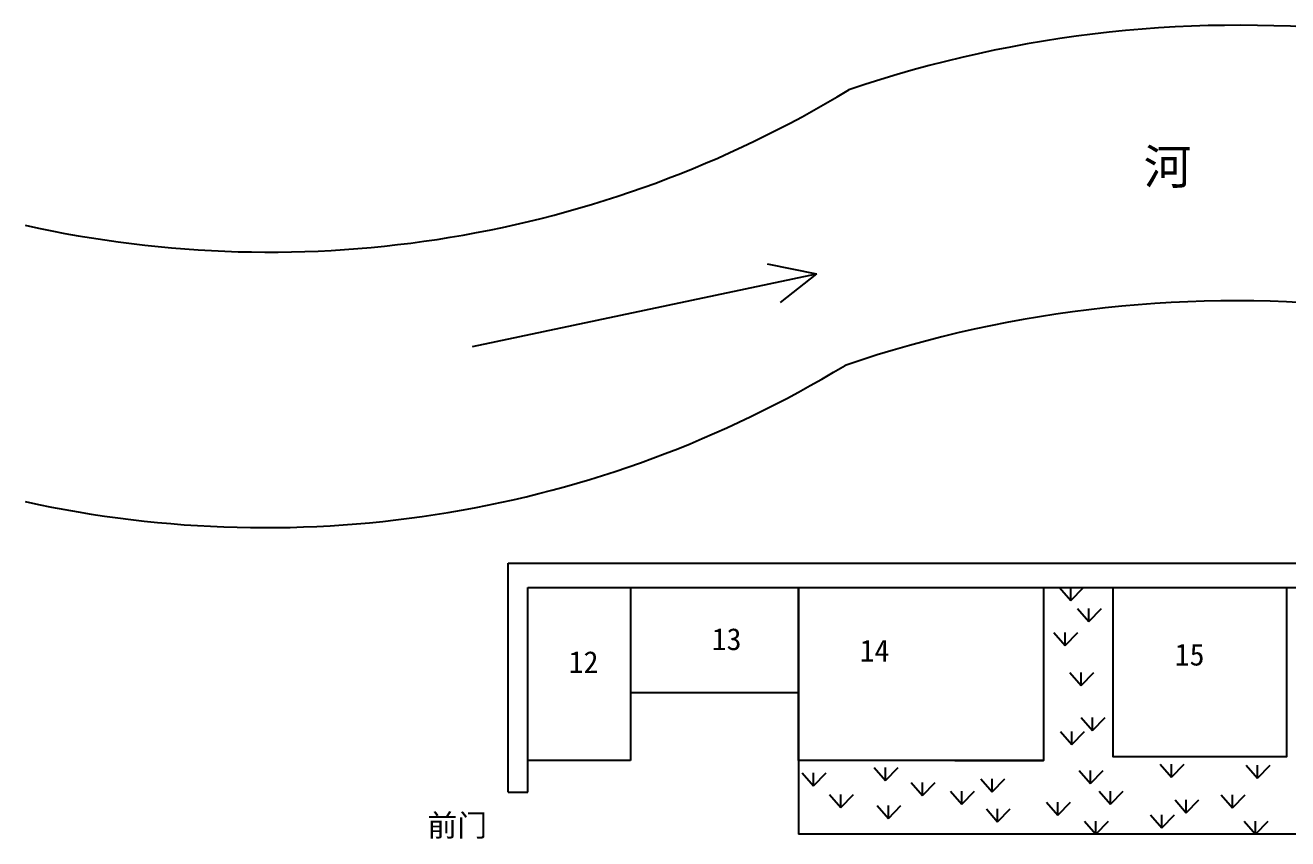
# Model space of a CAD drawing. Header units: inches. Extents: x -287940 to 417543, y -666909 to 91149.
# Drawn here: x -287940 to -199, y -448420 to -263040 of the extents above; entities that cross this region are included whole.
import ezdxf

# ---------------------------------------------------------------- set-up
doc = ezdxf.new("R2010")
doc.units = ezdxf.units.IN
doc.header["$MEASUREMENT"] = 0

msp = doc.modelspace()

# ---------------------------------------------------------------- linework, layer by layer
at = {"ltscale": 5}
for p, q in [((-118854.663, -317400.145), (-107637.343, -319661.59)), ((-185978.1, -336210.8), (-107637.343, -319661.59)), ((-107637.343, -319661.59), (-115899.188, -326196.446)), ((-177863.4, -437792.315), (-177863.4, -385617.6)), ((-177863.4, -385617.6), (144528.676, -385617.6)), ((-173381.673, -437792.315), (-173381.673, -391192.8)), ((-173381.673, -391192.8), (139018.176, -391192.8)), ((-149969.134, -430572.288), (-173381.673, -430572.288)), ((-111709.62, -430572.288), (-111709.62, -447365.738)), ((-177863.4, -437792.315), (-173381.673, -437792.315)), ((68420.476, -447365.738), (-111709.62, -447365.738))]:
    msp.add_line(p, q, dxfattribs=at)
at = {"color": 7, "ltscale": 5}
for p, q in [((-149969.134, -391192.8), (-149969.134, -430572.288)), ((-111709.62, -391192.8), (-111709.62, -430572.288)), ((-149969.134, -415062.5), (-111709.62, -415062.5)), ((-76103.2, -430572.288), (-111709.62, -430572.288))]:
    msp.add_line(p, q, dxfattribs=at)
at = {"color": 3, "ltscale": 5}
for p, q in [((-52238.724, -391192.8), (-49663.424, -394161.95)), ((-49663.424, -394161.95), (-46779.024, -391192.8)), ((-49663.424, -394161.95), (-49663.424, -391192.8)), ((-48130.989, -395928.745), (-45555.689, -398897.895)), ((-45555.689, -398897.895), (-42671.289, -395928.745)), ((-45555.689, -398897.895), (-45555.689, -395928.745)), ((-53484.348, -401439.397), (-50909.048, -404408.547)), ((-50909.048, -404408.547), (-48024.648, -401439.397)), ((-50909.048, -404408.547), (-50909.048, -401439.397)), ((-49888.924, -410553.8), (-47313.624, -413522.95)), ((-47313.624, -413522.95), (-44429.224, -410553.8)), ((-47313.624, -413522.95), (-47313.624, -410553.8)), ((-47245.424, -420821), (-44670.124, -423790.15)), ((-44670.124, -423790.15), (-41785.724, -420821)), ((-44670.124, -423790.15), (-44670.124, -420821)), ((-52014.824, -424010.8), (-49439.524, -426979.95)), ((-49439.524, -426979.95), (-46555.124, -424010.8)), ((-49439.524, -426979.95), (-49439.524, -424010.8)), ((-29275.492, -431426.308), (-26700.192, -434395.458)), ((-26700.192, -434395.458), (-23815.792, -431426.308)), ((-26700.192, -434395.458), (-26700.192, -431426.308)), ((-110860.624, -433396.965), (-108285.324, -436366.115)), ((-108285.324, -436366.115), (-105400.924, -433396.965)), ((-108285.324, -436366.115), (-108285.324, -433396.965)), ((-94425.424, -432158.165), (-91850.124, -435127.315)), ((-91850.124, -435127.315), (-88965.724, -432158.165)), ((-91850.124, -435127.315), (-91850.124, -432158.165)), ((-47754.592, -432887.108), (-45179.292, -435856.258)), ((-45179.292, -435856.258), (-42294.892, -432887.108)), ((-45179.292, -435856.258), (-45179.292, -432887.108)), ((-9652.447, -431640.934), (-7077.147, -434610.084)), ((-7077.147, -434610.084), (-4192.747, -431640.934)), ((-7077.147, -434610.084), (-7077.147, -431640.934)), ((-86052.824, -435564.765), (-83477.524, -438533.915)), ((-83477.524, -438533.915), (-80593.124, -435564.765)), ((-83477.524, -438533.915), (-83477.524, -435564.765)), ((-70162.924, -434752.065), (-67587.624, -437721.215)), ((-67587.624, -437721.215), (-64703.224, -434752.065)), ((-67587.624, -437721.215), (-67587.624, -434752.065)), ((-104658.724, -438352.065), (-102083.424, -441321.215)), ((-102083.424, -441321.215), (-99199.024, -438352.065)), ((-102083.424, -441321.215), (-102083.424, -438352.065)), ((-77033.024, -437547.365), (-74457.724, -440516.515)), ((-74457.724, -440516.515), (-71573.324, -437547.365)), ((-74457.724, -440516.515), (-74457.724, -437547.365)), ((-55150.424, -440088.565), (-52575.124, -443057.715)), ((-52575.124, -443057.715), (-49690.724, -440088.565)), ((-52575.124, -443057.715), (-52575.124, -440088.565)), ((-43191.224, -437547.365), (-40615.924, -440516.515)), ((-40615.924, -440516.515), (-37731.524, -437547.365)), ((-40615.924, -440516.515), (-40615.924, -437547.365)), ((-25888.724, -439580.365), (-23313.424, -442549.515)), ((-23313.424, -442549.515), (-20429.024, -439580.365)), ((-23313.424, -442549.515), (-23313.424, -439580.365)), ((-15399.824, -438432.965), (-12824.524, -441402.115)), ((-12824.524, -441402.115), (-9940.124, -438432.965)), ((-12824.524, -441402.115), (-12824.524, -438432.965)), ((-93805.224, -440829.665), (-91229.924, -443798.815)), ((-91229.924, -443798.815), (-88345.524, -440829.665)), ((-91229.924, -443798.815), (-91229.924, -440829.665)), ((-68890.624, -441613.365), (-66315.324, -444582.515)), ((-66315.324, -444582.515), (-63430.924, -441613.365)), ((-66315.324, -444582.515), (-66315.324, -441613.365)), ((-31480.324, -442971.565), (-28905.024, -445940.715)), ((-28905.024, -445940.715), (-26020.624, -442971.565)), ((-28905.024, -445940.715), (-28905.024, -442971.565)), ((-46499.124, -444396.588), (-43923.824, -447365.738)), ((-43923.824, -447365.738), (-41039.424, -444396.588)), ((-43923.824, -447365.738), (-43923.824, -444396.588)), ((-10112.824, -444396.588), (-7537.524, -447365.738)), ((-7537.524, -447365.738), (-4653.124, -444396.588)), ((-7537.524, -447365.738), (-7537.524, -444396.588))]:
    msp.add_line(p, q, dxfattribs=at)
at = {"color": 1, "ltscale": 5}
msp.add_line((-76103.2, -430572.288), (-55851.524, -430613.115), dxfattribs=at)
at = {"ltscale": 5}
for points in [[(-111709.62, -391192.8), (-55851.524, -391192.8), (-55851.524, -430613.115), (-111709.62, -430613.115)], [(-40001.924, -391192.8), (-497.524, -391192.8), (-497.524, -429729.215), (-40001.924, -429729.215)]]:
    msp.add_lwpolyline(points, close=True, dxfattribs=at)
for points in [[(-177863.4, -437792.315), (-177863.4, -411658.733)], [(-173381.673, -437792.315), (-173381.673, -411658.733)]]:
    msp.add_lwpolyline(points, dxfattribs=at)
for centre, radius, start, end in [((-11227.648, -539532.899), 276493.339, 58.62564808, 108.7742263), ((-232416.529, -59937.619), 254793.953, 257.41336575, 301.25579385), ((-12093.111, -602324.076), 276493.339, 58.62564808, 108.7742263), ((-233281.991, -122728.797), 254793.953, 257.61269851, 301.25579385)]:
    msp.add_arc(centre, radius, start, end, dxfattribs=at)

# ---------------------------------------------------------------- texts
at = {"color": 7, "ltscale": 5, "width": 1824588.24947, "attachment_point": 1}
for s, insert, char_height in [('{\\fSimSun|b0|i0|c134|p2;河}', (-33034.6, -291246.356), 8000), ('{\\fSimSun|b0|i0|c134|p2;13}', (-131498.224, -400432.57), 5000), ('{\\fSimSun|b0|i0|c134|p2;14}', (-97771.024, -403052.37), 5000), ('{\\fSimSun|b0|i0|c134|p2;15}', (-25971.224, -403950.47), 5000), ('{\\fSimSun|b0|i0|c134|p2;12}', (-164101.324, -405672.27), 5000), ('{\\fSimSun|b0|i0|c134|p2;前门}', (-196318.724, -442874.381), 5000)]:
    msp.add_mtext(s, dxfattribs=dict(at, insert=insert, char_height=char_height))

doc.saveas('drawing.dxf')
